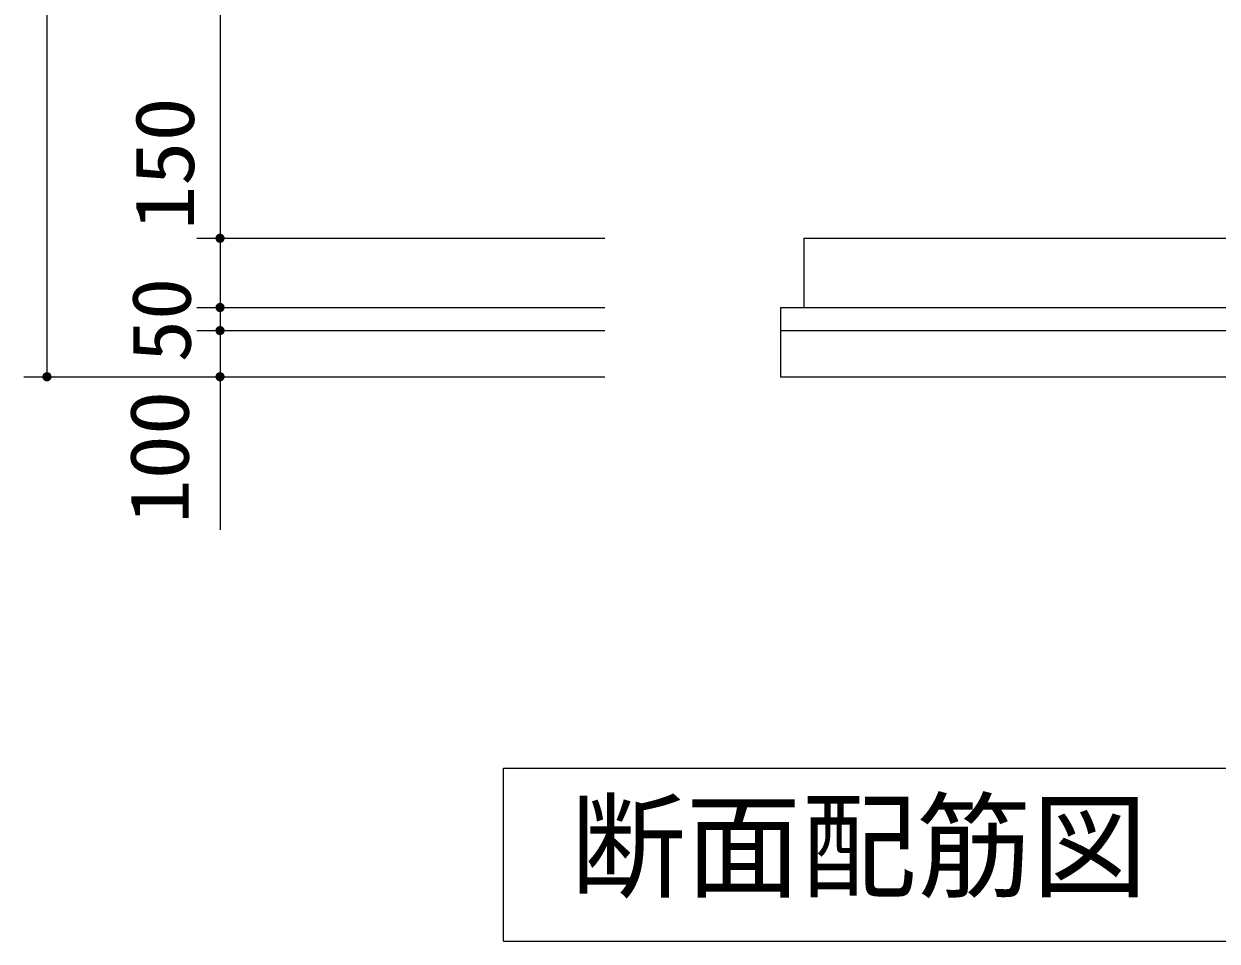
# Model space of a CAD drawing. Units: millimetres, scale not verified. Extents: x -14850 to 14850, y -10500 to 10500.
# Drawn here: x -2338 to 247, y -1993 to -6 of the extents above; entities that cross this region are included whole.
import ezdxf
from ezdxf.enums import TextEntityAlignment as Align

# ---------------------------------------------------------------- set-up
doc = ezdxf.new("R2010")
doc.units = ezdxf.units.MM
doc.header["$LTSCALE"] = 50
for name, color, linetype, lineweight in [('0-0_機器', 2, 'Continuous', 25), ('0-2_水管', 3, 'Continuous', 25), ('0-4_製作', 5, 'Continuous', 25)]:
    doc.layers.add(name, color=color, linetype=linetype, lineweight=lineweight)
doc.styles.add('ＭＳ ゴシック', font='')
doc.styles.get('ＭＳ ゴシック').set_extended_font_data('MS Gothic')

msp = doc.modelspace()

# ---------------------------------------------------------------- linework, layer by layer
at = {"layer": '0-0_機器'}
for p, q in [((-648.77, -470.41), (1251.23, -470.41)), ((-648.77, -470.41), (-648.77, -620.41)), ((-698.77, -620.41), (1301.23, -620.41)), ((-698.77, -670.41), (1301.23, -670.41))]:
    msp.add_line(p, q, dxfattribs=at)
msp.add_lwpolyline([(-698.77, -620.41), (-698.77, -770.41), (1301.23, -770.41)], dxfattribs=at)
at = {"layer": '0-2_水管'}
for p, q in [((-1298.77, -1618.11), (1901.23, -1618.11)), ((-1298.77, -1993.11), (-1298.77, -1618.11)), ((-1298.77, -1993.11), (1901.23, -1993.11))]:
    msp.add_line(p, q, dxfattribs=at)
at = {"layer": '0-4_製作', "color": 2}
for p, q in [((-2288.2, 1809.59), (-2288.2, -770.41)), ((-1913.2, 1689.59), (-1913.2, -470.41)), ((-1963.2, -470.41), (-1079.54, -470.41)), ((-1913.2, -470.41), (-1913.2, -620.41)), ((-1963.2, -620.41), (-1079.54, -620.41)), ((-1913.2, -620.41), (-1913.2, -670.41)), ((-1963.2, -670.41), (-1079.54, -670.41)), ((-1913.2, -670.41), (-1913.2, -770.41)), ((-2338.2, -770.41), (-1079.54, -770.41)), ((-1913.2, -770.41), (-1913.2, -1102.21))]:
    msp.add_line(p, q, dxfattribs=at)
at = {"layer": '0-4_製作'}
for points in [[(-1921.64, -465.06), (-1913.2, -470.41), (-1922.25, -466.16)], [(-1920.91, -464.04), (-1913.2, -470.41), (-1921.64, -465.06)], [(-1920.05, -463.12), (-1913.2, -470.41), (-1920.91, -464.04)], [(-1919.08, -462.32), (-1913.2, -470.41), (-1920.05, -463.12)], [(-1918.02, -461.65), (-1913.2, -470.41), (-1919.08, -462.32)], [(-1916.88, -461.12), (-1913.2, -470.41), (-1918.02, -461.65)], [(-1915.69, -460.73), (-1913.2, -470.41), (-1916.88, -461.12)], [(-1914.45, -460.49), (-1913.2, -470.41), (-1915.69, -460.73)], [(-1914.45, -460.49), (-1913.2, -460.41), (-1913.2, -470.41)], [(-1913.2, -460.41), (-1903.2, -470.41), (-1913.2, -470.41)], [(-1912.57, -460.43), (-1903.2, -470.41), (-1913.2, -460.41)], [(-1911.33, -460.59), (-1903.2, -470.41), (-1912.57, -460.43)], [(-1910.11, -460.9), (-1903.2, -470.41), (-1911.33, -460.59)], [(-1908.94, -461.37), (-1903.2, -470.41), (-1910.11, -460.9)], [(-1907.84, -461.97), (-1903.2, -470.41), (-1908.94, -461.37)], [(-1906.83, -462.71), (-1903.2, -470.41), (-1907.84, -461.97)], [(-1905.91, -463.57), (-1903.2, -470.41), (-1906.83, -462.71)], [(-1905.11, -464.54), (-1903.2, -470.41), (-1905.91, -463.57)], [(-1904.44, -465.6), (-1903.2, -470.41), (-1905.11, -464.54)], [(-1923.18, -469.79), (-1913.2, -470.41), (-1923.2, -470.41)], [(-1923.2, -470.41), (-1922.5, -474.09), (-1923.12, -471.67)], [(-1923.2, -470.41), (-1921.96, -475.23), (-1922.5, -474.09)], [(-1913.2, -470.41), (-1921.96, -475.23), (-1923.2, -470.41)], [(-1923.02, -468.54), (-1913.2, -470.41), (-1923.18, -469.79)], [(-1923.12, -471.67), (-1922.5, -474.09), (-1922.89, -472.9)], [(-1922.71, -467.32), (-1913.2, -470.41), (-1923.02, -468.54)], [(-1922.25, -466.16), (-1913.2, -470.41), (-1922.71, -467.32)], [(-1913.2, -470.41), (-1921.29, -476.29), (-1921.96, -475.23)], [(-1913.2, -470.41), (-1920.49, -477.26), (-1921.29, -476.29)], [(-1913.2, -470.41), (-1919.57, -478.12), (-1920.49, -477.26)], [(-1913.2, -470.41), (-1918.56, -478.86), (-1919.57, -478.12)], [(-1913.2, -470.41), (-1917.46, -479.46), (-1918.56, -478.86)], [(-1913.2, -470.41), (-1916.29, -479.92), (-1917.46, -479.46)], [(-1913.2, -470.41), (-1915.07, -480.24), (-1916.29, -479.92)], [(-1913.2, -470.41), (-1913.83, -480.39), (-1915.07, -480.24)], [(-1913.2, -470.41), (-1913.2, -480.41), (-1913.83, -480.39)], [(-1913.2, -470.41), (-1911.95, -480.33), (-1913.2, -480.41)], [(-1913.2, -470.41), (-1910.71, -480.1), (-1911.95, -480.33)], [(-1903.2, -470.41), (-1910.71, -480.1), (-1913.2, -470.41)], [(-1903.2, -470.41), (-1909.52, -479.71), (-1910.71, -480.1)], [(-1903.2, -470.41), (-1908.38, -479.18), (-1909.52, -479.71)], [(-1903.2, -470.41), (-1907.32, -478.5), (-1908.38, -479.18)], [(-1903.2, -470.41), (-1906.35, -477.7), (-1907.32, -478.5)], [(-1903.2, -470.41), (-1905.49, -476.79), (-1906.35, -477.7)], [(-1903.2, -470.41), (-1904.76, -475.77), (-1905.49, -476.79)], [(-1903.2, -470.41), (-1904.15, -474.67), (-1904.76, -475.77)], [(-1903.9, -466.73), (-1903.2, -470.41), (-1904.44, -465.6)], [(-1903.2, -470.41), (-1903.69, -473.5), (-1904.15, -474.67)], [(-1903.9, -466.73), (-1903.28, -469.16), (-1903.2, -470.41)], [(-1903.51, -467.93), (-1903.28, -469.16), (-1903.9, -466.73)], [(-1903.2, -470.41), (-1903.38, -472.29), (-1903.69, -473.5)], [(-1903.2, -470.41), (-1903.22, -471.04), (-1903.38, -472.29)], [(-1923.18, -619.79), (-1913.2, -620.41), (-1923.2, -620.41)], [(-1923.2, -620.41), (-1921.96, -625.23), (-1923.12, -621.67)], [(-1923.2, -620.41), (-1921.29, -626.29), (-1921.96, -625.23)], [(-1913.2, -620.41), (-1921.29, -626.29), (-1923.2, -620.41)], [(-1923.02, -618.54), (-1913.2, -620.41), (-1923.18, -619.79)], [(-1922.71, -617.32), (-1913.2, -620.41), (-1923.02, -618.54)], [(-1922.25, -616.16), (-1913.2, -620.41), (-1922.71, -617.32)], [(-1921.64, -615.06), (-1913.2, -620.41), (-1922.25, -616.16)], [(-1920.91, -614.04), (-1913.2, -620.41), (-1921.64, -615.06)], [(-1913.2, -620.41), (-1920.49, -627.26), (-1921.29, -626.29)], [(-1920.05, -613.12), (-1913.2, -620.41), (-1920.91, -614.04)], [(-1913.2, -620.41), (-1919.57, -628.12), (-1920.49, -627.26)], [(-1919.08, -612.32), (-1913.2, -620.41), (-1920.05, -613.12)], [(-1913.2, -620.41), (-1918.56, -628.86), (-1919.57, -628.12)], [(-1918.02, -611.65), (-1913.2, -620.41), (-1919.08, -612.32)], [(-1913.2, -620.41), (-1917.46, -629.46), (-1918.56, -628.86)], [(-1916.88, -611.12), (-1913.2, -620.41), (-1918.02, -611.65)], [(-1913.2, -620.41), (-1916.29, -629.92), (-1917.46, -629.46)], [(-1915.69, -610.73), (-1913.2, -620.41), (-1916.88, -611.12)], [(-1913.2, -620.41), (-1915.07, -630.24), (-1916.29, -629.92)], [(-1915.69, -610.73), (-1913.2, -610.41), (-1913.2, -620.41)], [(-1914.45, -610.49), (-1913.2, -610.41), (-1915.69, -610.73)], [(-1913.2, -620.41), (-1913.83, -630.39), (-1915.07, -630.24)], [(-1913.2, -620.41), (-1913.2, -630.41), (-1913.83, -630.39)], [(-1913.2, -610.41), (-1903.2, -620.41), (-1913.2, -620.41)], [(-1912.57, -610.43), (-1903.2, -620.41), (-1913.2, -610.41)], [(-1913.2, -620.41), (-1911.95, -630.33), (-1913.2, -630.41)], [(-1913.2, -620.41), (-1910.71, -630.1), (-1911.95, -630.33)], [(-1913.2, -620.41), (-1909.52, -629.71), (-1910.71, -630.1)], [(-1903.2, -620.41), (-1909.52, -629.71), (-1913.2, -620.41)], [(-1911.33, -610.59), (-1903.2, -620.41), (-1912.57, -610.43)], [(-1910.11, -610.9), (-1903.2, -620.41), (-1911.33, -610.59)], [(-1908.94, -611.37), (-1903.2, -620.41), (-1910.11, -610.9)], [(-1903.2, -620.41), (-1908.38, -629.18), (-1909.52, -629.71)], [(-1907.84, -611.97), (-1903.2, -620.41), (-1908.94, -611.37)], [(-1903.2, -620.41), (-1907.32, -628.5), (-1908.38, -629.18)], [(-1906.83, -612.71), (-1903.2, -620.41), (-1907.84, -611.97)], [(-1903.2, -620.41), (-1906.35, -627.7), (-1907.32, -628.5)], [(-1905.91, -613.57), (-1903.2, -620.41), (-1906.83, -612.71)], [(-1903.2, -620.41), (-1905.49, -626.79), (-1906.35, -627.7)], [(-1905.11, -614.54), (-1903.2, -620.41), (-1905.91, -613.57)], [(-1903.2, -620.41), (-1904.76, -625.77), (-1905.49, -626.79)], [(-1904.44, -615.6), (-1903.2, -620.41), (-1905.11, -614.54)], [(-1903.2, -620.41), (-1904.15, -624.67), (-1904.76, -625.77)], [(-1904.44, -615.6), (-1903.28, -619.16), (-1903.2, -620.41)], [(-1903.9, -616.73), (-1903.28, -619.16), (-1904.44, -615.6)], [(-1903.2, -620.41), (-1903.69, -623.5), (-1904.15, -624.67)], [(-1903.9, -616.73), (-1903.51, -617.93), (-1903.28, -619.16)], [(-1903.2, -620.41), (-1903.38, -622.29), (-1903.69, -623.5)], [(-1903.2, -620.41), (-1903.22, -621.04), (-1903.38, -622.29)], [(-1923.12, -621.67), (-1922.5, -624.09), (-1922.89, -622.9)], [(-1923.12, -621.67), (-1921.96, -625.23), (-1922.5, -624.09)], [(-1923.18, -669.79), (-1913.2, -670.41), (-1923.2, -670.41)], [(-1923.2, -670.41), (-1921.29, -676.29), (-1923.12, -671.67)], [(-1923.2, -670.41), (-1920.49, -677.26), (-1921.29, -676.29)], [(-1913.2, -670.41), (-1920.49, -677.26), (-1923.2, -670.41)], [(-1923.02, -668.54), (-1913.2, -670.41), (-1923.18, -669.79)], [(-1923.12, -671.67), (-1921.96, -675.23), (-1922.89, -672.9)], [(-1923.12, -671.67), (-1921.29, -676.29), (-1921.96, -675.23)], [(-1922.71, -667.32), (-1913.2, -670.41), (-1923.02, -668.54)], [(-1922.25, -666.16), (-1913.2, -670.41), (-1922.71, -667.32)], [(-1921.64, -665.06), (-1913.2, -670.41), (-1922.25, -666.16)], [(-1920.91, -664.04), (-1913.2, -670.41), (-1921.64, -665.06)], [(-1920.05, -663.12), (-1913.2, -670.41), (-1920.91, -664.04)], [(-1913.2, -670.41), (-1919.57, -678.12), (-1920.49, -677.26)], [(-1919.08, -662.32), (-1913.2, -670.41), (-1920.05, -663.12)], [(-1913.2, -670.41), (-1918.56, -678.86), (-1919.57, -678.12)], [(-1918.02, -661.65), (-1913.2, -670.41), (-1919.08, -662.32)], [(-1913.2, -670.41), (-1917.46, -679.46), (-1918.56, -678.86)], [(-1916.88, -661.12), (-1913.2, -670.41), (-1918.02, -661.65)], [(-1913.2, -670.41), (-1916.29, -679.92), (-1917.46, -679.46)], [(-1915.69, -660.73), (-1913.2, -670.41), (-1916.88, -661.12)], [(-1913.2, -670.41), (-1915.07, -680.24), (-1916.29, -679.92)], [(-1915.69, -660.73), (-1913.2, -660.41), (-1913.2, -670.41)], [(-1914.45, -660.49), (-1913.2, -660.41), (-1915.69, -660.73)], [(-1913.2, -670.41), (-1913.83, -680.39), (-1915.07, -680.24)], [(-1913.2, -670.41), (-1913.2, -680.41), (-1913.83, -680.39)], [(-1913.2, -660.41), (-1903.2, -670.41), (-1913.2, -670.41)], [(-1912.57, -660.43), (-1903.2, -670.41), (-1913.2, -660.41)], [(-1913.2, -670.41), (-1911.95, -680.33), (-1913.2, -680.41)], [(-1913.2, -670.41), (-1910.71, -680.1), (-1911.95, -680.33)], [(-1913.2, -670.41), (-1909.52, -679.71), (-1910.71, -680.1)], [(-1903.2, -670.41), (-1909.52, -679.71), (-1913.2, -670.41)], [(-1911.33, -660.59), (-1903.2, -670.41), (-1912.57, -660.43)], [(-1910.11, -660.9), (-1903.2, -670.41), (-1911.33, -660.59)], [(-1908.94, -661.37), (-1903.2, -670.41), (-1910.11, -660.9)], [(-1903.2, -670.41), (-1908.38, -679.18), (-1909.52, -679.71)], [(-1907.84, -661.97), (-1903.2, -670.41), (-1908.94, -661.37)], [(-1903.2, -670.41), (-1907.32, -678.5), (-1908.38, -679.18)], [(-1906.83, -662.71), (-1903.2, -670.41), (-1907.84, -661.97)], [(-1903.2, -670.41), (-1906.35, -677.7), (-1907.32, -678.5)], [(-1905.91, -663.57), (-1903.2, -670.41), (-1906.83, -662.71)], [(-1903.2, -670.41), (-1905.49, -676.79), (-1906.35, -677.7)], [(-1905.11, -664.54), (-1903.2, -670.41), (-1905.91, -663.57)], [(-1903.2, -670.41), (-1904.76, -675.77), (-1905.49, -676.79)], [(-1905.11, -664.54), (-1903.28, -669.16), (-1903.2, -670.41)], [(-1904.44, -665.6), (-1903.28, -669.16), (-1905.11, -664.54)], [(-1903.2, -670.41), (-1904.15, -674.67), (-1904.76, -675.77)], [(-1904.44, -665.6), (-1903.51, -667.93), (-1903.28, -669.16)], [(-1903.9, -666.73), (-1903.51, -667.93), (-1904.44, -665.6)], [(-1903.2, -670.41), (-1903.69, -673.5), (-1904.15, -674.67)], [(-1903.2, -670.41), (-1903.38, -672.29), (-1903.69, -673.5)], [(-1903.2, -670.41), (-1903.22, -671.04), (-1903.38, -672.29)], [(-1922.89, -672.9), (-1921.96, -675.23), (-1922.5, -674.09)], [(-2298.18, -769.79), (-2288.2, -770.41), (-2298.2, -770.41)], [(-2298.2, -770.41), (-2296.29, -776.29), (-2298.12, -771.67)], [(-2298.2, -770.41), (-2295.49, -777.26), (-2296.29, -776.29)], [(-2288.2, -770.41), (-2295.49, -777.26), (-2298.2, -770.41)], [(-2298.02, -768.54), (-2288.2, -770.41), (-2298.18, -769.79)], [(-2298.12, -771.67), (-2296.96, -775.23), (-2297.89, -772.9)], [(-2298.12, -771.67), (-2296.29, -776.29), (-2296.96, -775.23)], [(-2297.71, -767.32), (-2288.2, -770.41), (-2298.02, -768.54)], [(-2297.89, -772.9), (-2296.96, -775.23), (-2297.5, -774.09)], [(-2297.25, -766.16), (-2288.2, -770.41), (-2297.71, -767.32)], [(-2296.64, -765.06), (-2288.2, -770.41), (-2297.25, -766.16)], [(-2295.91, -764.04), (-2288.2, -770.41), (-2296.64, -765.06)], [(-2295.05, -763.12), (-2288.2, -770.41), (-2295.91, -764.04)], [(-2288.2, -770.41), (-2294.57, -778.12), (-2295.49, -777.26)], [(-2294.08, -762.32), (-2288.2, -770.41), (-2295.05, -763.12)], [(-2288.2, -770.41), (-2293.56, -778.86), (-2294.57, -778.12)], [(-2293.02, -761.65), (-2288.2, -770.41), (-2294.08, -762.32)], [(-2288.2, -770.41), (-2292.46, -779.46), (-2293.56, -778.86)], [(-2291.88, -761.12), (-2288.2, -770.41), (-2293.02, -761.65)], [(-2288.2, -770.41), (-2291.29, -779.92), (-2292.46, -779.46)], [(-2290.69, -760.73), (-2288.2, -770.41), (-2291.88, -761.12)], [(-2288.2, -770.41), (-2290.07, -780.24), (-2291.29, -779.92)], [(-2290.69, -760.73), (-2288.2, -760.41), (-2288.2, -770.41)], [(-2289.45, -760.49), (-2288.2, -760.41), (-2290.69, -760.73)], [(-2288.2, -770.41), (-2288.83, -780.39), (-2290.07, -780.24)], [(-2288.2, -770.41), (-2288.2, -780.41), (-2288.83, -780.39)], [(-2288.2, -760.41), (-2278.2, -770.41), (-2288.2, -770.41)], [(-2287.57, -760.43), (-2278.2, -770.41), (-2288.2, -760.41)], [(-2288.2, -770.41), (-2286.95, -780.33), (-2288.2, -780.41)], [(-2288.2, -770.41), (-2285.71, -780.1), (-2286.95, -780.33)], [(-2288.2, -770.41), (-2284.52, -779.71), (-2285.71, -780.1)], [(-2278.2, -770.41), (-2284.52, -779.71), (-2288.2, -770.41)], [(-2286.33, -760.59), (-2278.2, -770.41), (-2287.57, -760.43)], [(-2285.11, -760.9), (-2278.2, -770.41), (-2286.33, -760.59)], [(-2283.94, -761.37), (-2278.2, -770.41), (-2285.11, -760.9)], [(-2278.2, -770.41), (-2283.38, -779.18), (-2284.52, -779.71)], [(-2282.84, -761.97), (-2278.2, -770.41), (-2283.94, -761.37)], [(-2278.2, -770.41), (-2282.32, -778.5), (-2283.38, -779.18)], [(-2281.83, -762.71), (-2278.2, -770.41), (-2282.84, -761.97)], [(-2278.2, -770.41), (-2281.35, -777.7), (-2282.32, -778.5)], [(-2280.91, -763.57), (-2278.2, -770.41), (-2281.83, -762.71)], [(-2278.2, -770.41), (-2280.49, -776.79), (-2281.35, -777.7)], [(-2280.11, -764.54), (-2278.2, -770.41), (-2280.91, -763.57)], [(-2278.2, -770.41), (-2279.76, -775.77), (-2280.49, -776.79)], [(-2280.11, -764.54), (-2278.28, -769.16), (-2278.2, -770.41)], [(-2279.44, -765.6), (-2278.28, -769.16), (-2280.11, -764.54)], [(-2278.2, -770.41), (-2279.15, -774.67), (-2279.76, -775.77)], [(-2279.44, -765.6), (-2278.51, -767.93), (-2278.28, -769.16)], [(-2278.9, -766.73), (-2278.51, -767.93), (-2279.44, -765.6)], [(-2278.2, -770.41), (-2278.69, -773.5), (-2279.15, -774.67)], [(-2278.2, -770.41), (-2278.38, -772.29), (-2278.69, -773.5)], [(-2278.2, -770.41), (-2278.22, -771.04), (-2278.38, -772.29)], [(-1923.18, -769.79), (-1913.2, -770.41), (-1923.2, -770.41)], [(-1923.2, -770.41), (-1920.49, -777.26), (-1923.12, -771.67)], [(-1923.2, -770.41), (-1919.57, -778.12), (-1920.49, -777.26)], [(-1913.2, -770.41), (-1919.57, -778.12), (-1923.2, -770.41)], [(-1923.02, -768.54), (-1913.2, -770.41), (-1923.18, -769.79)], [(-1923.12, -771.67), (-1921.29, -776.29), (-1922.89, -772.9)], [(-1923.12, -771.67), (-1920.49, -777.26), (-1921.29, -776.29)], [(-1922.71, -767.32), (-1913.2, -770.41), (-1923.02, -768.54)], [(-1922.89, -772.9), (-1921.96, -775.23), (-1922.5, -774.09)], [(-1922.89, -772.9), (-1921.29, -776.29), (-1921.96, -775.23)], [(-1922.25, -766.16), (-1913.2, -770.41), (-1922.71, -767.32)], [(-1921.64, -765.06), (-1913.2, -770.41), (-1922.25, -766.16)], [(-1920.91, -764.04), (-1913.2, -770.41), (-1921.64, -765.06)], [(-1920.05, -763.12), (-1913.2, -770.41), (-1920.91, -764.04)], [(-1919.08, -762.32), (-1913.2, -770.41), (-1920.05, -763.12)], [(-1913.2, -770.41), (-1918.56, -778.86), (-1919.57, -778.12)], [(-1918.02, -761.65), (-1913.2, -770.41), (-1919.08, -762.32)], [(-1913.2, -770.41), (-1917.46, -779.46), (-1918.56, -778.86)], [(-1916.88, -761.12), (-1913.2, -770.41), (-1918.02, -761.65)], [(-1913.2, -770.41), (-1916.29, -779.92), (-1917.46, -779.46)], [(-1916.88, -761.12), (-1913.2, -760.41), (-1913.2, -770.41)], [(-1915.69, -760.73), (-1913.2, -760.41), (-1916.88, -761.12)], [(-1913.2, -770.41), (-1915.07, -780.24), (-1916.29, -779.92)], [(-1914.45, -760.49), (-1913.2, -760.41), (-1915.69, -760.73)], [(-1913.2, -770.41), (-1913.83, -780.39), (-1915.07, -780.24)], [(-1913.2, -770.41), (-1913.2, -780.41), (-1913.83, -780.39)], [(-1913.2, -760.41), (-1903.2, -770.41), (-1913.2, -770.41)], [(-1912.57, -760.43), (-1903.2, -770.41), (-1913.2, -760.41)], [(-1913.2, -770.41), (-1911.95, -780.33), (-1913.2, -780.41)], [(-1913.2, -770.41), (-1910.71, -780.1), (-1911.95, -780.33)], [(-1913.2, -770.41), (-1909.52, -779.71), (-1910.71, -780.1)], [(-1913.2, -770.41), (-1908.38, -779.18), (-1909.52, -779.71)], [(-1903.2, -770.41), (-1908.38, -779.18), (-1913.2, -770.41)], [(-1911.33, -760.59), (-1903.2, -770.41), (-1912.57, -760.43)], [(-1910.11, -760.9), (-1903.2, -770.41), (-1911.33, -760.59)], [(-1908.94, -761.37), (-1903.2, -770.41), (-1910.11, -760.9)], [(-1907.84, -761.97), (-1903.2, -770.41), (-1908.94, -761.37)], [(-1903.2, -770.41), (-1907.32, -778.5), (-1908.38, -779.18)], [(-1906.83, -762.71), (-1903.2, -770.41), (-1907.84, -761.97)], [(-1903.2, -770.41), (-1906.35, -777.7), (-1907.32, -778.5)], [(-1905.91, -763.57), (-1903.2, -770.41), (-1906.83, -762.71)], [(-1903.2, -770.41), (-1905.49, -776.79), (-1906.35, -777.7)], [(-1905.91, -763.57), (-1903.28, -769.16), (-1903.2, -770.41)], [(-1905.11, -764.54), (-1903.28, -769.16), (-1905.91, -763.57)], [(-1903.2, -770.41), (-1904.76, -775.77), (-1905.49, -776.79)], [(-1905.11, -764.54), (-1903.51, -767.93), (-1903.28, -769.16)], [(-1904.44, -765.6), (-1903.51, -767.93), (-1905.11, -764.54)], [(-1903.2, -770.41), (-1904.15, -774.67), (-1904.76, -775.77)], [(-1904.44, -765.6), (-1903.9, -766.73), (-1903.51, -767.93)], [(-1903.2, -770.41), (-1903.69, -773.5), (-1904.15, -774.67)], [(-1903.2, -770.41), (-1903.38, -772.29), (-1903.69, -773.5)], [(-1903.2, -770.41), (-1903.22, -771.04), (-1903.38, -772.29)]]:
    msp.add_solid(points, dxfattribs=at)

# ---------------------------------------------------------------- texts
at = {"layer": '0-2_水管', "color": 4, "style": 'ＭＳ ゴシック'}
msp.add_text('断面配筋図', height=183.3, dxfattribs=at).set_placement((-1154.31, -1934.06), align=Align.BOTTOM_LEFT)
at = {"layer": '0-4_製作', "color": 4, "style": 'ＭＳ ゴシック'}
for s, height, width, p in [('150', 128.4, 1.1, (-1931, -452.99)), ('50', 128.3, 1.05, (-1938.2, -739.16)), ('100', 128.4, 1.1, (-1942.4, -1088.89))]:
    msp.add_text(s, height=height, rotation=90, dxfattribs=dict(at, width=width)).set_placement(p, align=Align.BOTTOM_LEFT)

doc.saveas('drawing.dxf')
